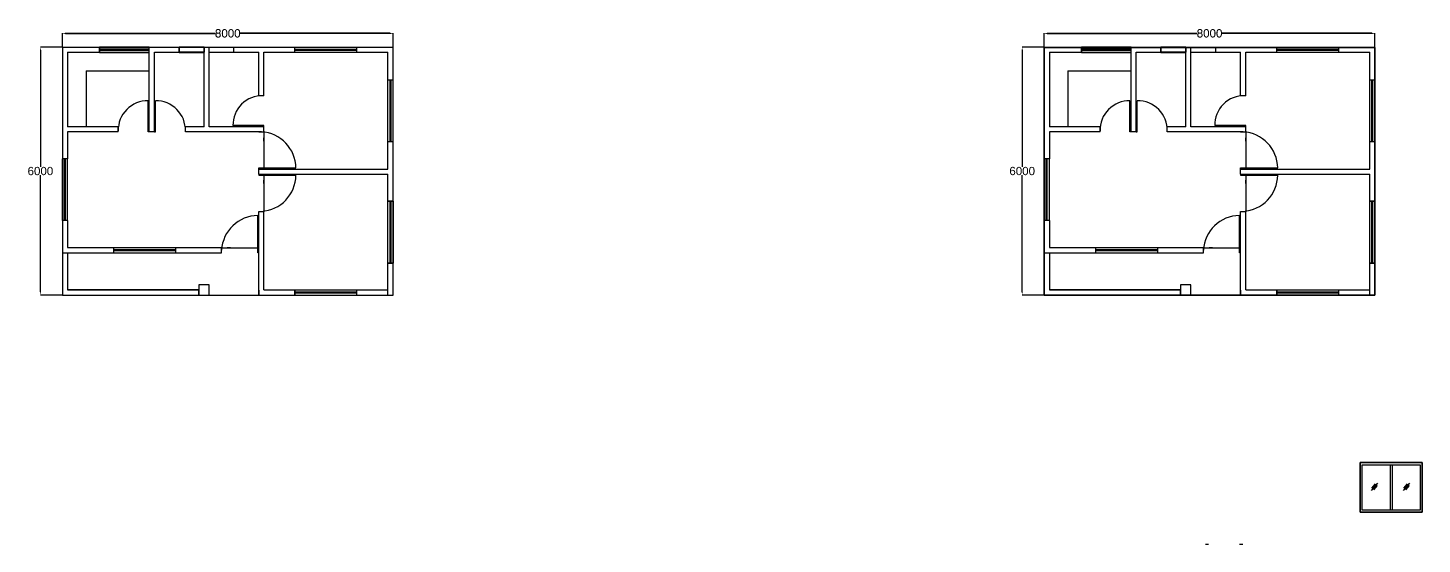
# Model space of a CAD drawing. Header units: millimetres. Extents: x -24558 to 57022, y -12005 to 691.
# Drawn here: x -24558 to 9171, y -12005 to 492 of the extents above; entities that cross this region are included whole.
import ezdxf

# ---------------------------------------------------------------- set-up
doc = ezdxf.new("R2010")
doc.units = ezdxf.units.MM
doc.header["$MEASUREMENT"] = 0
doc.styles.get("Standard").update_dxf_attribs({"font": 'arial.ttf'})
doc.dimstyles.get("Standard").update_dxf_attribs({"dimtxt": 200, "dimasz": 75, "dimexe": 0.18, "dimexo": 0.0625, "dimgap": 0.09, "dimtad": 0, "dimtih": 1, "dimtoh": 1, "dimdec": 0, "dimzin": 0, "dimdsep": 46, "dimtxsty": 'Standard', "dimcen": 0.09, "dimadec": 0, "dimazin": 0, "dimtfac": 1, "dimtdec": 0, "dimtofl": 0, "dimtmove": 0, "dimatfit": 3, "dimfxl": 1, "dimtolj": 1, "dimtzin": 0, "dimarcsym": 0})

# ---------------------------------------------------------------- blocks, each defined once
blk = doc.blocks.new('*D1')
at = {"color": 0, "lineweight": -2, "transparency": 16777216}
for p, q in [((29, 25), (29, 360)), ((104, 360), (3730, 360)), ((7954, 360), (4327, 360)), ((8029, 25), (8029, 360))]:
    blk.add_line(p, q, dxfattribs=at)
at = {"color": 0, "transparency": 16777216}
for points in [[(104, 373), (104, 348), (29, 360)], [(7954, 373), (7954, 348), (8029, 360)]]:
    blk.add_solid(points, dxfattribs=at)
at = {"layer": 'Defpoints', "color": 0, "transparency": 16777216}
for p in [(8029, 360), (29, 25), (8029, 25)]:
    blk.add_point(p, dxfattribs=at)
at = {"color": 0, "transparency": 16777216, "insert": (4029, 360), "char_height": 200, "attachment_point": 5}
blk.add_mtext('\\A1;8000', dxfattribs=at)
blk = doc.blocks.new('*D25')
at = {"color": 0, "lineweight": -2, "transparency": 16777216}
for p, q in [((29, 25), (-504, 25)), ((-504, -50), (-504, -2873)), ((-504, -5900), (-504, -3077)), ((29, -5975), (-504, -5975))]:
    blk.add_line(p, q, dxfattribs=at)
at = {"color": 0, "transparency": 16777216}
for points in [[(-517, -50), (-492, -50), (-504, 25)], [(-517, -5900), (-492, -5900), (-504, -5975)]]:
    blk.add_solid(points, dxfattribs=at)
at = {"layer": 'Defpoints', "color": 0, "transparency": 16777216}
for p in [(-504, 25), (29, 25), (29, -5975)]:
    blk.add_point(p, dxfattribs=at)
at = {"color": 0, "transparency": 16777216, "insert": (-504, -2975), "char_height": 200, "attachment_point": 5}
blk.add_mtext('\\A1;6000', dxfattribs=at)
blk = doc.blocks.new('*D24')
at = {"color": 0, "lineweight": -2, "transparency": 16777216}
for p, q in [((29, 25), (29, 356)), ((104, 356), (3730, 356)), ((7954, 356), (4327, 356)), ((8029, 25), (8029, 356))]:
    blk.add_line(p, q, dxfattribs=at)
at = {"color": 0, "transparency": 16777216}
for points in [[(104, 368), (104, 343), (29, 356)], [(7954, 368), (7954, 343), (8029, 356)]]:
    blk.add_solid(points, dxfattribs=at)
at = {"layer": 'Defpoints', "color": 0, "transparency": 16777216}
for p in [(8029, 356), (29, 25), (8029, 25)]:
    blk.add_point(p, dxfattribs=at)
at = {"color": 0, "transparency": 16777216, "insert": (4029, 356), "char_height": 200, "attachment_point": 5}
blk.add_mtext('\\A1;8000', dxfattribs=at)
blk = doc.blocks.new('gfgfgfg')
at = {"color": 244, "true_color": 0x991b1e}
for points in [[(36164, 13292.5), (36164, 15392.5), (37064, 15392.5), (37064, 13292.5)], [(36239, 13292.5), (36239, 15317.5), (36989, 15317.5), (36989, 13292.5)]]:
    blk.add_lwpolyline(points, dxfattribs=at)
blk.add_circle((36342, 14306.5), 40, dxfattribs=at)
blk = doc.blocks.new('*D53')
at = {"color": 0, "lineweight": -2, "transparency": 16777216}
for p, q in [((-23722, 25), (-23722, 360)), ((-23647, 360), (-20021, 360)), ((-15797, 360), (-19424, 360)), ((-15722, 25), (-15722, 360))]:
    blk.add_line(p, q, dxfattribs=at)
at = {"color": 0, "transparency": 16777216}
for points in [[(-23647, 373), (-23647, 348), (-23722, 360)], [(-15797, 373), (-15797, 348), (-15722, 360)]]:
    blk.add_solid(points, dxfattribs=at)
at = {"layer": 'Defpoints', "color": 0, "transparency": 16777216}
for p in [(-15722, 360), (-23722, 25), (-15722, 25)]:
    blk.add_point(p, dxfattribs=at)
at = {"color": 0, "transparency": 16777216, "insert": (-19722, 360), "char_height": 200, "attachment_point": 5}
blk.add_mtext('\\A1;8000', dxfattribs=at)
blk = doc.blocks.new('*D54')
at = {"color": 0, "lineweight": -2, "transparency": 16777216}
for p, q in [((-23722, 25), (-24255, 25)), ((-24255, -50), (-24255, -2873)), ((-24255, -5900), (-24255, -3077)), ((-23722, -5975), (-24255, -5975))]:
    blk.add_line(p, q, dxfattribs=at)
at = {"color": 0, "transparency": 16777216}
for points in [[(-24268, -50), (-24243, -50), (-24255, 25)], [(-24268, -5900), (-24243, -5900), (-24255, -5975)]]:
    blk.add_solid(points, dxfattribs=at)
at = {"layer": 'Defpoints', "color": 0, "transparency": 16777216}
for p in [(-24255, 25), (-23722, 25), (-23722, -5975)]:
    blk.add_point(p, dxfattribs=at)
at = {"color": 0, "transparency": 16777216, "insert": (-24255, -2975), "char_height": 200, "attachment_point": 5}
blk.add_mtext('\\A1;6000', dxfattribs=at)
blk = doc.blocks.new('*D55')
at = {"color": 0, "lineweight": -2, "transparency": 16777216}
for p, q in [((-23722, 25), (-23722, 356)), ((-23647, 356), (-20021, 356)), ((-15797, 356), (-19424, 356)), ((-15722, 25), (-15722, 356))]:
    blk.add_line(p, q, dxfattribs=at)
at = {"color": 0, "transparency": 16777216}
for points in [[(-23647, 368), (-23647, 343), (-23722, 356)], [(-15797, 368), (-15797, 343), (-15722, 356)]]:
    blk.add_solid(points, dxfattribs=at)
at = {"layer": 'Defpoints', "color": 0, "transparency": 16777216}
for p in [(-15722, 356), (-23722, 25), (-15722, 25)]:
    blk.add_point(p, dxfattribs=at)
at = {"color": 0, "transparency": 16777216, "insert": (-19722, 356), "char_height": 200, "attachment_point": 5}
blk.add_mtext('\\A1;8000', dxfattribs=at)

msp = doc.modelspace()

# ---------------------------------------------------------------- linework, layer by layer
for p, q in [((-23722.3, 25), (-15722.3, 25)), ((-23722.3, 25), (-23722.3, -5975)), ((-23722.3, 25), (-22822.3, 25)), ((-23722.3, 25), (-23722.3, -2675)), ((-22822.3, -100), (-22822.3, 25)), ((-21622.3, 25), (-20897.3, 25)), ((-21622.3, -2025), (-21622.3, 25)), ((-20897.3, -100), (-20897.3, 25)), ((-20297.3, 25), (-20172.3, 25)), ((-20297.3, -1900), (-20297.3, 25)), ((-20172.3, -1900), (-20172.3, 25)), ((-19572.3, 25), (-18097.3, 25)), ((-19572.3, -100), (-19572.3, 25)), ((-18097.3, -100), (-18097.3, 25)), ((-16597.3, 25), (-15722.3, 25)), ((-16597.3, -100), (-16597.3, 25)), ((-15722.3, -5975), (-15722.3, 25)), ((-15722.3, -762.5), (-15722.3, 25)), ((28.7, 25), (8028.7, 25)), ((28.7, 25), (28.7, -5975)), ((28.7, 25), (928.7, 25)), ((28.7, 25), (28.7, -2675)), ((928.7, -100), (928.7, 25)), ((2128.7, 25), (2853.7, 25)), ((2128.7, -2025), (2128.7, 25)), ((2853.7, -100), (2853.7, 25)), ((3453.7, 25), (3578.7, 25)), ((3453.7, -1900), (3453.7, 25)), ((3578.7, -1900), (3578.7, 25)), ((4178.7, 25), (5653.7, 25)), ((4178.7, -100), (4178.7, 25)), ((5653.7, -100), (5653.7, 25)), ((7153.7, 25), (8028.7, 25)), ((7153.7, -100), (7153.7, 25)), ((8028.7, -5975), (8028.7, 25)), ((8028.7, -762.5), (8028.7, 25)), ((-23597.3, -100), (-22822.3, -100)), ((-23597.3, -100), (-23597.3, -1900)), ((-21497.3, -100), (-20897.3, -100)), ((-21497.3, -2025), (-21497.3, -100)), ((-19572.3, -100), (-18972.3, -100)), ((-18972.3, -1150), (-18972.3, -100)), ((-18847.3, -100), (-18097.3, -100)), ((-18847.3, -1150), (-18847.3, -100)), ((-16597.3, -100), (-15847.3, -100)), ((-15847.3, -762.5), (-15847.3, -100)), ((153.7, -100), (928.7, -100)), ((153.7, -100), (153.7, -1900)), ((2253.7, -100), (2853.7, -100)), ((2253.7, -2025), (2253.7, -100)), ((4178.7, -100), (4778.7, -100)), ((4778.7, -1150), (4778.7, -100)), ((4903.7, -100), (5653.7, -100)), ((4903.7, -1150), (4903.7, -100)), ((7153.7, -100), (7903.7, -100)), ((7903.7, -762.5), (7903.7, -100)), ((-23147.3, -550), (-21622.3, -550)), ((-23147.3, -550), (-23147.3, -1900)), ((603.7, -550), (2128.7, -550)), ((603.7, -550), (603.7, -1900)), ((-15847.3, -762.5), (-15722.3, -762.5)), ((7903.7, -762.5), (8028.7, -762.5)), ((-18847.3, -1150), (-18972.3, -1150)), ((4903.7, -1150), (4778.7, -1150)), ((-22372.3, -1900), (-23597.3, -1900)), ((-22372.3, -2025), (-22372.3, -1900)), ((-20747.3, -2025), (-20747.3, -1900)), ((-20297.3, -1900), (-20747.3, -1900)), ((-18847.3, -1900), (-20172.3, -1900)), ((-18847.3, -2025), (-18847.3, -1900)), ((1378.7, -1900), (153.7, -1900)), ((1378.7, -2025), (1378.7, -1900)), ((3003.7, -2025), (3003.7, -1900)), ((3453.7, -1900), (3003.7, -1900)), ((4903.7, -1900), (3578.7, -1900)), ((4903.7, -2025), (4903.7, -1900)), ((-23597.3, -2025), (-23597.3, -2675)), ((-22372.3, -2025), (-23597.3, -2025)), ((-21497.3, -2025), (-21622.3, -2025)), ((-18909.8, -2025), (-20747.3, -2025)), ((-18972.3, -2025), (-18847.3, -2025)), ((-15847.3, -2925), (-15847.3, -2262.5)), ((-15847.3, -2262.5), (-15722.3, -2262.5)), ((-15722.3, -3700), (-15722.3, -2262.5)), ((153.7, -2025), (153.7, -2675)), ((1378.7, -2025), (153.7, -2025)), ((2253.7, -2025), (2128.7, -2025)), ((4841.2, -2025), (3003.7, -2025)), ((4778.7, -2025), (4903.7, -2025)), ((7903.7, -2925), (7903.7, -2262.5)), ((7903.7, -2262.5), (8028.7, -2262.5)), ((8028.7, -3700), (8028.7, -2262.5)), ((-23597.3, -2675), (-23722.3, -2675)), ((153.7, -2675), (28.7, -2675)), ((-18972.3, -3050), (-18972.3, -2925)), ((-18972.3, -2925), (-15847.3, -2925)), ((4778.7, -3050), (4778.7, -2925)), ((4778.7, -2925), (7903.7, -2925)), ((-18972.3, -3050), (-15847.3, -3050)), ((-15847.3, -3700), (-15847.3, -3050)), ((4778.7, -3050), (7903.7, -3050)), ((7903.7, -3700), (7903.7, -3050)), ((-15847.3, -3700), (-15722.3, -3700)), ((7903.7, -3700), (8028.7, -3700)), ((-18972.3, -5975), (-18972.3, -3950)), ((-18972.3, -3950), (-18847.3, -3950)), ((-18847.3, -5850), (-18847.3, -3950)), ((4778.7, -5975), (4778.7, -3950)), ((4778.7, -3950), (4903.7, -3950)), ((4903.7, -5850), (4903.7, -3950)), ((-23722.3, -4175), (-23722.3, -4950)), ((-23597.3, -4175), (-23722.3, -4175)), ((-23597.3, -4175), (-23597.3, -4825)), ((28.7, -4175), (28.7, -4950)), ((153.7, -4175), (28.7, -4175)), ((153.7, -4175), (153.7, -4825)), ((-23722.3, -4950), (-22484.8, -4950)), ((-23597.3, -4825), (-22484.8, -4825)), ((-22484.8, -4825), (-22484.8, -4950)), ((-20984.8, -4825), (-19872.3, -4825)), ((-20984.8, -4825), (-20984.8, -4950)), ((-20984.8, -4950), (-19872.3, -4950)), ((-19872.3, -4950), (-19872.3, -4825)), ((28.7, -4950), (1266.2, -4950)), ((153.7, -4825), (1266.2, -4825)), ((1266.2, -4825), (1266.2, -4950)), ((2766.2, -4825), (3878.7, -4825)), ((2766.2, -4825), (2766.2, -4950)), ((2766.2, -4950), (3878.7, -4950)), ((3878.7, -4950), (3878.7, -4825)), ((-15847.3, -5975), (-15847.3, -5200)), ((-15847.3, -5200), (-15722.3, -5200)), ((-15722.3, -5975), (-15722.3, -5200)), ((7903.7, -5975), (7903.7, -5200)), ((7903.7, -5200), (8028.7, -5200)), ((8028.7, -5975), (8028.7, -5200)), ((-23722.3, -5975), (-15722.3, -5975)), ((-20172.3, -5975), (-18972.3, -5975)), ((-18972.3, -5975), (-18097.3, -5975)), ((-18847.3, -5850), (-18097.3, -5850)), ((-18097.3, -5975), (-18097.3, -5850)), ((-16597.3, -5850), (-15847.3, -5850)), ((-16597.3, -5975), (-16597.3, -5850)), ((-16597.3, -5975), (-15722.3, -5975)), ((28.7, -5975), (8028.7, -5975)), ((3578.7, -5975), (4778.7, -5975)), ((4778.7, -5975), (5653.7, -5975)), ((4903.7, -5850), (5653.7, -5850)), ((5653.7, -5975), (5653.7, -5850)), ((7153.7, -5850), (7903.7, -5850)), ((7153.7, -5975), (7153.7, -5850)), ((7153.7, -5975), (8028.7, -5975))]:
    msp.add_line(p, q)
at = {"color": 5}
for p, q in [((-21622.3, 25), (-22822.3, 25)), ((-20897.3, 25), (-20297.3, 25)), ((-20172.3, 25), (-19572.3, 25)), ((-18097.3, 25), (-16597.3, 25)), ((2128.7, 25), (928.7, 25)), ((2853.7, 25), (3453.7, 25)), ((3578.7, 25), (4178.7, 25)), ((5653.7, 25), (7153.7, 25)), ((-21622.3, -25), (-22822.3, -25)), ((-22822.3, -50), (-21622.3, -50)), ((-22822.3, -100), (-21622.3, -100)), ((-20897.3, -100), (-20297.3, -100)), ((-20172.3, -100), (-19572.3, -100)), ((-18097.3, -25), (-16597.3, -25)), ((-18097.3, -50), (-16597.3, -50)), ((-18097.3, -100), (-16597.3, -100)), ((2128.7, -25), (928.7, -25)), ((928.7, -50), (2128.7, -50)), ((928.7, -100), (2128.7, -100)), ((2853.7, -100), (3453.7, -100)), ((3578.7, -100), (4178.7, -100)), ((5653.7, -25), (7153.7, -25)), ((5653.7, -50), (7153.7, -50)), ((5653.7, -100), (7153.7, -100)), ((-15847.3, -2262.5), (-15847.3, -762.5)), ((-15797.3, -2262.5), (-15797.3, -762.5)), ((-15772.3, -2262.5), (-15772.3, -762.5)), ((-15722.3, -2262.5), (-15722.3, -762.5)), ((7903.7, -2262.5), (7903.7, -762.5)), ((7953.7, -2262.5), (7953.7, -762.5)), ((7978.7, -2262.5), (7978.7, -762.5)), ((8028.7, -2262.5), (8028.7, -762.5)), ((-23722.3, -4175), (-23722.3, -2675)), ((-23672.3, -4175), (-23672.3, -2675)), ((-23647.3, -4175), (-23647.3, -2675)), ((-23597.3, -4175), (-23597.3, -2675)), ((28.7, -4175), (28.7, -2675)), ((78.7, -4175), (78.7, -2675)), ((103.7, -4175), (103.7, -2675)), ((153.7, -4175), (153.7, -2675)), ((-15847.3, -5200), (-15847.3, -3700)), ((-15797.3, -5200), (-15797.3, -3700)), ((-15772.3, -5200), (-15772.3, -3700)), ((-15722.3, -5200), (-15722.3, -3700)), ((7903.7, -5200), (7903.7, -3700)), ((7953.7, -5200), (7953.7, -3700)), ((7978.7, -5200), (7978.7, -3700)), ((8028.7, -5200), (8028.7, -3700)), ((-22484.8, -4825), (-20984.8, -4825)), ((-22484.8, -4875), (-20984.8, -4875)), ((-22484.8, -4900), (-20984.8, -4900)), ((-22484.8, -4950), (-20984.8, -4950)), ((1266.2, -4825), (2766.2, -4825)), ((1266.2, -4875), (2766.2, -4875)), ((1266.2, -4900), (2766.2, -4900)), ((1266.2, -4950), (2766.2, -4950)), ((-18097.3, -5850), (-16597.3, -5850)), ((-18097.3, -5900), (-16597.3, -5900)), ((-18097.3, -5925), (-16597.3, -5925)), ((-18097.3, -5975), (-16597.3, -5975)), ((5653.7, -5850), (7153.7, -5850)), ((5653.7, -5900), (7153.7, -5900)), ((5653.7, -5925), (7153.7, -5925)), ((5653.7, -5975), (7153.7, -5975)), ((8396, -10081.4), (8396, -11181.4)), ((8446, -10081.4), (8446, -11181.4)), ((7949, -10709.4), (8103.5, -10525.4)), ((7958, -10653.4), (8042, -10543.4)), ((8006.5, -10693.9), (8090.5, -10583.9)), ((8720.5, -10709.4), (8875, -10525.4)), ((8729.5, -10653.4), (8813.5, -10543.4)), ((8778, -10693.9), (8862, -10583.9))]:
    msp.add_line(p, q, dxfattribs=at)
at = {"color": 244, "true_color": 0x991b1e}
for p, q in [((-21647.3, -2025), (-21647.3, -1275)), ((-21472.3, -2025), (-21472.3, -1275)), ((2103.7, -2025), (2103.7, -1275)), ((2278.7, -2025), (2278.7, -1275)), ((-18847.3, -1875), (-19597.3, -1875)), ((-18847.3, -1900), (-18847.3, -1875)), ((4903.7, -1875), (4153.7, -1875)), ((4903.7, -1900), (4903.7, -1875)), ((-21622.3, -2025), (-21647.3, -2025)), ((-21497.3, -2025), (-21472.3, -2025)), ((2128.7, -2025), (2103.7, -2025)), ((2253.7, -2025), (2278.7, -2025)), ((-18972.3, -2925), (-18972.3, -2900)), ((-18972.3, -2900), (-18072.3, -2900)), ((4778.7, -2925), (4778.7, -2900)), ((4778.7, -2900), (5678.7, -2900)), ((-18972.3, -3050), (-18972.3, -3075)), ((-18972.3, -3075), (-18072.3, -3075)), ((4778.7, -3050), (4778.7, -3075)), ((4778.7, -3075), (5678.7, -3075)), ((-18997.3, -4950), (-18997.3, -4050)), ((4753.7, -4950), (4753.7, -4050)), ((-18972.3, -4950), (-18997.3, -4950)), ((4778.7, -4950), (4753.7, -4950)), ((3931.5, -12004.9), (4006.5, -12004.9)), ((4756.5, -12004.9), (4831.5, -12004.9))]:
    msp.add_line(p, q, dxfattribs=at)
at = {"color": 32, "true_color": 0xcd6928}
for p, q in [((-23722.3, -4950), (-23722.3, -5975)), ((-23597.3, -4950), (-23597.3, -5850)), ((28.7, -4950), (28.7, -5975)), ((153.7, -4950), (153.7, -5850)), ((-23722.3, -5975), (-20422.3, -5975)), ((-23597.3, -5850), (-20422.3, -5850)), ((28.7, -5975), (3328.7, -5975)), ((153.7, -5850), (3328.7, -5850))]:
    msp.add_line(p, q, dxfattribs=at)
at = {"elevation": 3099.8}
for points in [[(-22822.3, -105.9), (-21622.3, -105.9), (-21622.3, 19.1), (-22822.3, 19.1)], [(-20897.3, -105.9), (-20297.3, -105.9), (-20297.3, 19.1), (-20897.3, 19.1)], [(28.7, 19.1), (8028.7, 19.1), (8028.7, -5980.9), (28.7, -5980.9)], [(928.7, -105.9), (2128.7, -105.9), (2128.7, 19.1), (928.7, 19.1)], [(2853.7, -105.9), (3453.7, -105.9), (3453.7, 19.1), (2853.7, 19.1)], [(-15847.3, -3705.9), (-15722.3, -3705.9), (-15722.3, -5205.9), (-15847.3, -5205.9)], [(7903.7, -3705.9), (8028.7, -3705.9), (8028.7, -5205.9), (7903.7, -5205.9)], [(-18097.3, -5980.9), (-16597.3, -5980.9), (-16597.3, -5855.9), (-18097.3, -5855.9)], [(5653.7, -5980.9), (7153.7, -5980.9), (7153.7, -5855.9), (5653.7, -5855.9)]]:
    msp.add_lwpolyline(points, close=True, dxfattribs=at)
for points in [[(-20297.3, -100), (-20297.3, 25), (-20897.3, 25), (-20897.3, -100)], [(-20297.3, -100), (-20897.3, -100), (-20897.3, 25), (-20297.3, 25)], [(3453.7, -100), (3453.7, 25), (2853.7, 25), (2853.7, -100)], [(3453.7, -100), (2853.7, -100), (2853.7, 25), (3453.7, 25)], [(9171, -10031.4), (7671, -10031.4), (7671, -11231.4), (9171, -11231.4)], [(9121, -10081.4), (9121, -11181.4), (7721, -11181.4), (7721, -10081.4)], [(7721, -10081.4), (9121, -10081.4), (9121, -11181.4), (7721, -11181.4)]]:
    msp.add_lwpolyline(points, close=True)
at = {"extrusion": (0, -1, 0), "elevation": 3705.9}
for points in [[(-15847.3, 3099.8), (-15722.3, 3099.8), (-15722.3, 3099.8), (-15847.3, 3099.8)], [(7903.7, 3099.8), (8028.7, 3099.8), (8028.7, 3099.8), (7903.7, 3099.8)]]:
    msp.add_lwpolyline(points, close=True, dxfattribs=at)
for points in [[(-23722.3, -4950), (-23722.3, -5975), (-20422.3, -5975), (-20422.3, -5850), (-23596, -5850)], [(28.7, -4950), (28.7, -5975), (3328.7, -5975), (3328.7, -5850), (155.1, -5850)], [(-20172.3, -5975), (-20172.3, -5725), (-20422.3, -5725), (-20422.3, -5850), (-20422.3, -5975), (-20172.3, -5975)], [(3578.7, -5975), (3578.7, -5725), (3328.7, -5725), (3328.7, -5850), (3328.7, -5975), (3578.7, -5975)]]:
    msp.add_lwpolyline(points)
at = {"extrusion": (-1, 0, 0)}
for elevation in [18972.3, -4778.7]:
    msp.add_lwpolyline([(5855.9, 3099.8), (5855.9, 3099.8), (5980.9, 3099.8), (5980.9, 3099.8)], close=True, dxfattribs=dict(at, elevation=elevation))
at = {"extrusion": (1, 0, 0)}
for elevation in [-18097.3, 5653.7]:
    msp.add_lwpolyline([(-5855.9, 3099.8), (-5980.9, 3099.8), (-5980.9, 3099.8), (-5855.9, 3099.8)], close=True, dxfattribs=dict(at, elevation=elevation))
at = {"color": 5}
msp.add_lwpolyline([(7671, -10031.4), (9171, -10031.4), (9171, -11231.4), (7671, -11231.4), (7671, -10031.4)], dxfattribs=at)
msp.add_lwpolyline([(7721, -10081.4), (9121, -10081.4), (9121, -11181.4), (7721, -11181.4)], close=True, dxfattribs=at)
at = {"color": 244, "true_color": 0x991b1e}
for centre, radius, start, end in [((-21664.4, -1983), 708.2, 88.61851, 181.66005), ((-21455.3, -1983), 708.2, 358.33995, 91.38149), ((-18889.3, -1857.9), 708.2, 88.33995, 181.38149), ((2086.6, -1983), 708.2, 88.61851, 181.66005), ((2295.8, -1983), 708.2, 358.33995, 91.38149), ((4861.7, -1857.9), 708.2, 88.33995, 181.38149), ((-18961.2, -2912.5), 889, 0.80566, 86.68544), ((4789.8, -2912.5), 889, 0.80566, 86.68544), ((-18961.2, -3062.5), 889, 273.31456, 359.19434), ((4789.8, -3062.5), 889, 273.31456, 359.19434), ((-18984.8, -4938.9), 889, 90.80566, 176.68544), ((4766.2, -4938.9), 889, 90.80566, 176.68544)]:
    msp.add_arc(centre, radius, start, end, dxfattribs=at)

# ---------------------------------------------------------------- block references
at = {"extrusion": (-1, 1.83697e-16, 6.12323e-17)}
for p in [(-34133.1, -13192.7, 18847.3), (-34133.1, -13192.7, -4903.7), (-33108.1, -13192.7, 18847.3), (-33108.1, -13192.7, -4903.7)]:
    msp.add_blockref('gfgfgfg', p, dxfattribs=at)
at = {"extrusion": (0, -1, 6.12323e-17)}
for p in [(-56036.3, -13192.7, 4830.9), (-32285.3, -13192.7, 4830.9)]:
    msp.add_blockref('gfgfgfg', p, dxfattribs=at)

# ---------------------------------------------------------------- dimensions: what is measured, and where the dimension line sits
for base, p1, p2, picture, middle in [((-15722.3, 360.3), (-23722.3, 25), (-15722.3, 25), '*D53', (-19722.3, 360.3)), ((-15722.3, 355.9), (-23722.3, 25), (-15722.3, 25), '*D55', (-19722.3, 355.9)), ((8028.7, 360.3), (28.7, 25), (8028.7, 25), '*D1', (4028.7, 360.3)), ((8028.7, 355.9), (28.7, 25), (8028.7, 25), '*D24', (4028.7, 355.9))]:
    dim = msp.add_linear_dim(base=base, p1=p1, p2=p2, dimstyle='Standard')
    dim.commit()
    dim.dimension.update_dxf_attribs({"geometry": picture, "text_midpoint": middle})
for base, p1, p2, picture, middle in [((-24255.1, 25), (-23722.3, -5975), (-23722.3, 25), '*D54', (-24255.1, -2975)), ((-504.1, 25), (28.7, -5975), (28.7, 25), '*D25', (-504.1, -2975))]:
    dim = msp.add_linear_dim(base=base, p1=p1, p2=p2, angle=90, dimstyle='Standard')
    dim.commit()
    dim.dimension.update_dxf_attribs({"geometry": picture, "text_midpoint": middle})

doc.saveas('drawing.dxf')
